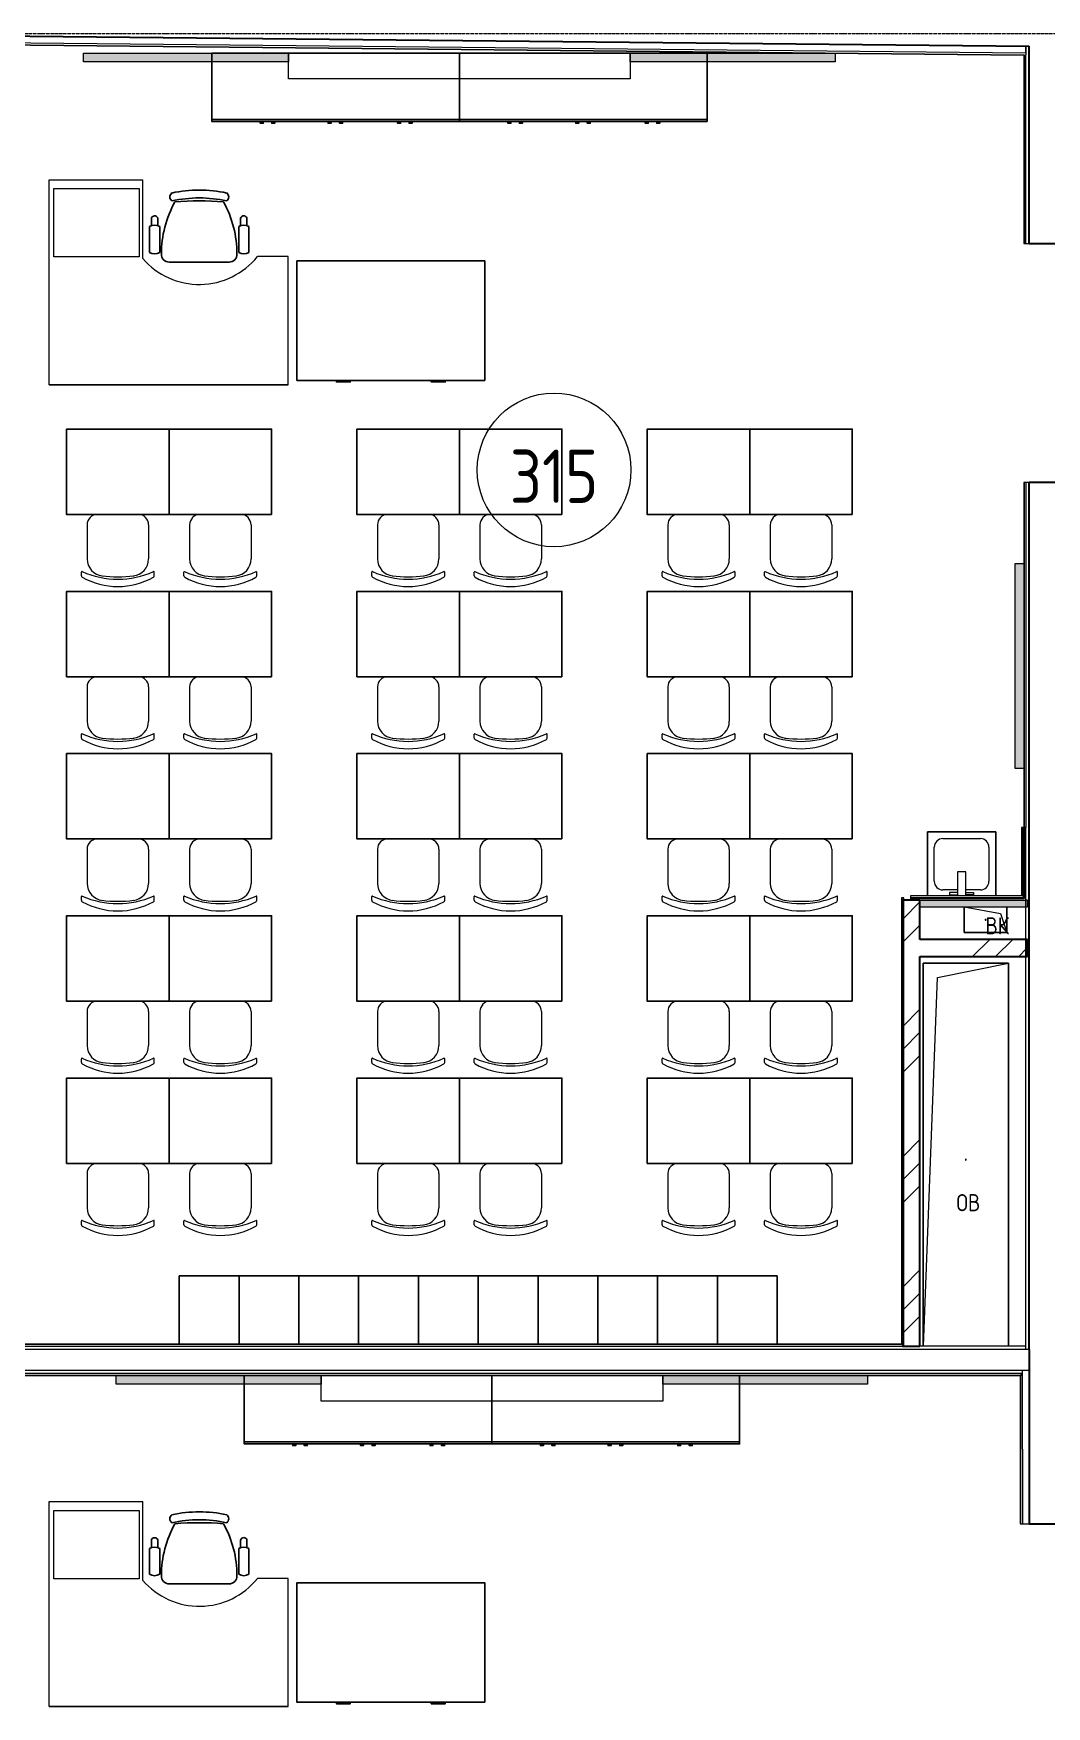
# Model space of a CAD drawing. Header units: millimetres. Extents: x -42533 to 645315, y 3457 to 82611.
# Drawn here: x 274457 to 280388, y 53223 to 63020 of the extents above; entities that cross this region are included whole.
import ezdxf

# ---------------------------------------------------------------- set-up
doc = ezdxf.new("R2010")
doc.units = ezdxf.units.MM
doc.linetypes.add('ADSK_Линия сетки', pattern=[25, 20, -2.5, 0, -2.5])
for name, color, linetype, lineweight in [('Аннотация', 7, 'Continuous', 18), ('Обобщенные модели', 7, 'Continuous', 18), ('Оси', 253, 'Continuous', 9), ('Сантехника', 7, 'Continuous', 18), ('Стены внутренние', 7, 'Continuous', 18), ('Стены несущие', 7, 'Continuous', 30), ('Стены отделка', 7, 'Continuous', 30), ('Стены перегородки', 7, 'Continuous', 30), ('Стены штриховка', 7, 'Continuous', 9), ('ТХ', 5, 'Continuous', 0), ('ШТРИХОВКА', 252, 'Continuous', 15)]:
    doc.layers.add(name, color=color, linetype=linetype, lineweight=lineweight)
doc.layers.add('Линии', color=7, linetype='Continuous', lineweight=9, true_color=0x00a600)
doc.layers.add('ЭОМ_Лотки рабочие', color=5, linetype='Continuous')
doc.styles.add('GOST Common', font='GOST_Common.ttf', dxfattribs={"width": 0.9, "height": 350})
doc.styles.add('GOST Common_4', font='GOST_Common.ttf', dxfattribs={"width": 0.9, "height": 200})
pattern_1 = [(45, (507.34, 158.9), (-381.661, 381.661), []), (45, (642.3, 158.9), (0, 763.322), []), (45, (372.4, 158.9), (0, 763.322), [])]

# ---------------------------------------------------------------- blocks, each defined once
blk = doc.blocks.new('Стул ученич штабелир №5-7')
at = {"color": 0, "linetype": 'ByBlock', "lineweight": -2}
for p, q in [((-120.1, 0), (120.1, 0)), ((-120.1, 0), (120.1, 0)), ((-179.9, -60), (-179.9, -260.3)), ((-179.9, -60), (-179.9, -260.3)), ((180.1, -60), (180.1, -260.3)), ((180.1, -60), (180.1, -260.3)), ((-213.4, -359), (-213.4, -337.3)), ((-213.4, -359), (-213.4, -337.3)), ((213.6, -359), (213.6, -337.3)), ((213.6, -359), (213.6, -337.3))]:
    blk.add_line(p, q, dxfattribs=at)
for centre, radius, start, end in [((-119.9, -60), 60, 90, 180), ((-119.9, -60), 60, 90, 180), ((120.1, -60), 60, 0, 90), ((120.1, -60), 60, 0, 90), ((-79.9, -260.3), 100, 180, 264.25844), ((-79.9, -260.3), 100, 180, 264.25844), ((80.1, -260.3), 100, 275.74156, 0), ((80.1, -260.3), 100, 275.74156, 0), ((-210.4, -337.3), 3, 63.89783, 180), ((-210.4, -337.3), 3, 63.89783, 180), ((-203.4, -359), 10, 180, 238.06825), ((-203.4, -359), 10, 180, 238.06825), ((0.1, 142.3), 520.8, 246.31951, 293.68049), ((0.1, 142.3), 520.8, 246.31951, 293.68049), ((0.1, 9), 430.5, 240.99166, 299.00834), ((0.1, 9), 430.5, 240.99166, 299.00834), ((0.1, 435.5), 800.4, 263.24698, 276.75302), ((0.1, 435.5), 800.4, 263.24698, 276.75302), ((203.6, -359), 10, 301.93175, 0), ((203.6, -359), 10, 301.93175, 0), ((210.6, -337.3), 3, 0, 116.10217), ((210.6, -337.3), 3, 0, 116.10217)]:
    blk.add_arc(centre, radius, start, end, dxfattribs=at)
blk = doc.blocks.new('ТХ 3 этаж')
at = {"lineweight": 0}
h = blk.add_hatch(color=8, dxfattribs=at)
h.dxf.hatch_style = 1
h.paths.add_polyline_path([(2922.3, 36469.9), (2922.3, 36419.9), (1722.3, 36419.9), (1722.3, 36469.9)])
h = blk.add_hatch(color=8, dxfattribs=at)
h.dxf.hatch_style = 1
h.paths.add_polyline_path([(6122.3, 36469.9), (6122.3, 36419.9), (4922.3, 36419.9), (4922.3, 36469.9)])
h = blk.add_hatch(color=8, dxfattribs=at)
h.dxf.hatch_style = 1
h.paths.add_polyline_path([(7226.2, 32281.6), (7176.2, 32281.6), (7176.2, 33481.6), (7226.2, 33481.6)])
h = blk.add_hatch(color=8, dxfattribs=at)
h.dxf.hatch_style = 1
h.paths.add_polyline_path([(3112.5, 28725.7), (3112.5, 28675.7), (1912.5, 28675.7), (1912.5, 28725.7)])
h = blk.add_hatch(color=8, dxfattribs=at)
h.dxf.hatch_style = 1
h.paths.add_polyline_path([(6312.5, 28725.7), (6312.5, 28675.7), (5112.5, 28675.7), (5112.5, 28725.7)])
at = {"color": 8, "linetype": 'Continuous'}
for p, q in [((2472.3, 36082), (3922.3, 36082)), ((3922.3, 36082), (5372.3, 36082)), ((2119.2, 35505.6), (2119.2, 35460)), ((2155.9, 35505.5), (2155.9, 35459.8)), ((2641.6, 35505.5), (2641.6, 35459.8)), ((2678.4, 35505.6), (2678.3, 35460)), ((2107.2, 35454.2), (2107.2, 35303)), ((2167.4, 35454.2), (2167.4, 35303)), ((2630.1, 35454.2), (2630.1, 35303)), ((2690.4, 35454.2), (2690.4, 35303)), ((2223.7, 35246.7), (2573.8, 35246.7)), ((2662.5, 28337.7), (4112.5, 28337.7)), ((4112.5, 28337.7), (5562.5, 28337.7)), ((2119.2, 27764.9), (2119.2, 27719.3)), ((2155.9, 27764.8), (2155.9, 27719.1)), ((2641.6, 27764.8), (2641.6, 27719.1)), ((2678.4, 27764.9), (2678.3, 27719.3)), ((2107.2, 27713.5), (2107.2, 27562.3)), ((2167.4, 27713.5), (2167.4, 27562.3)), ((2630.1, 27713.5), (2630.1, 27562.3)), ((2690.4, 27713.5), (2690.4, 27562.3)), ((2223.7, 27506.1), (2573.8, 27506.1))]:
    blk.add_line(p, q, dxfattribs=at)
at = {"color": 8, "linetype": 'Continuous', "lineweight": 5}
for p, q in [((1520.5, 34528.3), (1520.5, 35728.3)), ((1520.5, 35728.3), (2068.4, 35728.3)), ((2068.4, 35267.4), (2068.4, 35728.3)), ((2920.5, 35278.3), (2739.6, 35278.3)), ((2920.5, 34528.3), (2920.5, 35278.3)), ((2920.5, 34528.3), (2920.5, 35278.3)), ((2920.5, 34528.3), (1520.5, 34528.3)), ((1520.5, 34528.3), (2920.5, 34528.3)), ((1520.5, 26787.7), (1520.5, 27987.7)), ((1520.5, 27987.7), (2068.4, 27987.7)), ((2068.4, 27526.7), (2068.4, 27987.7)), ((2920.5, 27537.7), (2739.6, 27537.7)), ((2920.5, 26787.7), (2920.5, 27537.7)), ((2920.5, 26787.7), (2920.5, 27537.7)), ((2920.5, 26787.7), (1520.5, 26787.7)), ((1520.5, 26787.7), (2920.5, 26787.7))]:
    blk.add_line(p, q, dxfattribs=at)
at = {"color": 8, "lineweight": 0}
for points in [[(2922.3, 36469.9), (2922.3, 36419.9), (1722.3, 36419.9), (1722.3, 36469.9), (2922.3, 36469.9)], [(6122.3, 36469.9), (6122.3, 36419.9), (4922.3, 36419.9), (4922.3, 36469.9), (6122.3, 36469.9)], [(7226.2, 32281.6), (7176.2, 32281.6), (7176.2, 33481.6), (7226.2, 33481.6), (7226.2, 32281.6)], [(3112.5, 28725.7), (3112.5, 28675.7), (1912.5, 28675.7), (1912.5, 28725.7), (3112.5, 28725.7)], [(6312.5, 28725.7), (6312.5, 28675.7), (5112.5, 28675.7), (5112.5, 28725.7), (6312.5, 28725.7)]]:
    blk.add_lwpolyline(points, dxfattribs=at)
at = {"color": 8, "linetype": 'Continuous'}
for points in [[(2472.3, 36469.9), (2472.3, 36069.9), (3922.3, 36069.9), (3922.3, 36469.9)], [(3922.3, 36469.9), (3922.3, 36069.9), (5372.3, 36069.9), (5372.3, 36469.9)], [(2773.7, 36069.9), (2756.3, 36069.9), (2756.3, 36059.7), (2773.7, 36059.7)], [(2841.4, 36069.9), (2824, 36069.9), (2824, 36059.7), (2841.4, 36059.7)], [(3170.6, 36069.9), (3153.2, 36069.9), (3153.2, 36059.7), (3170.6, 36059.7)], [(3238.2, 36069.9), (3220.9, 36069.9), (3220.9, 36059.7), (3238.2, 36059.7)], [(3577.6, 36069.9), (3560.2, 36069.9), (3560.2, 36059.7), (3577.6, 36059.7)], [(3645.3, 36069.9), (3627.9, 36069.9), (3627.9, 36059.7), (3645.3, 36059.7)], [(4223.7, 36069.9), (4206.3, 36069.9), (4206.3, 36059.7), (4223.7, 36059.7)], [(4291.4, 36069.9), (4274, 36069.9), (4274, 36059.7), (4291.4, 36059.7)], [(4620.6, 36069.9), (4603.2, 36069.9), (4603.2, 36059.7), (4620.6, 36059.7)], [(4688.2, 36069.9), (4670.9, 36069.9), (4670.9, 36059.7), (4688.2, 36059.7)], [(5027.6, 36069.9), (5010.2, 36069.9), (5010.2, 36059.7), (5027.6, 36059.7)], [(5095.3, 36069.9), (5077.9, 36069.9), (5077.9, 36059.7), (5095.3, 36059.7)], [(4070.5, 34553.3), (2970.5, 34553.3), (2970.5, 35253.3), (4070.5, 35253.3)], [(2662.5, 28725.7), (2662.5, 28325.7), (4112.5, 28325.7), (4112.5, 28725.7)], [(4112.5, 28725.7), (4112.5, 28325.7), (5562.5, 28325.7), (5562.5, 28725.7)], [(2963.8, 28325.7), (2946.4, 28325.7), (2946.4, 28315.4), (2963.8, 28315.4)], [(3031.5, 28325.7), (3014.1, 28325.7), (3014.1, 28315.4), (3031.5, 28315.4)], [(3360.7, 28325.7), (3343.3, 28325.7), (3343.3, 28315.4), (3360.7, 28315.4)], [(3428.4, 28325.7), (3411, 28325.7), (3411, 28315.4), (3428.4, 28315.4)], [(3767.7, 28325.7), (3750.3, 28325.7), (3750.3, 28315.4), (3767.7, 28315.4)], [(3835.4, 28325.7), (3818, 28325.7), (3818, 28315.4), (3835.4, 28315.4)], [(4413.8, 28325.7), (4396.4, 28325.7), (4396.4, 28315.4), (4413.8, 28315.4)], [(4481.5, 28325.7), (4464.1, 28325.7), (4464.1, 28315.4), (4481.5, 28315.4)], [(4810.7, 28325.7), (4793.3, 28325.7), (4793.3, 28315.4), (4810.7, 28315.4)], [(4878.4, 28325.7), (4861, 28325.7), (4861, 28315.4), (4878.4, 28315.4)], [(5217.7, 28325.7), (5200.3, 28325.7), (5200.3, 28315.4), (5217.7, 28315.4)], [(5285.4, 28325.7), (5268, 28325.7), (5268, 28315.4), (5285.4, 28315.4)], [(4070.5, 26812.7), (2970.5, 26812.7), (2970.5, 27512.7), (4070.5, 27512.7)]]:
    blk.add_lwpolyline(points, close=True, dxfattribs=at)
at = {"color": 8, "linetype": 'Continuous', "lineweight": 5}
for points in [[(4922.3, 36319.9), (2922.3, 36319.9), (2922.3, 36469.9), (4922.3, 36469.9)], [(1546.9, 35677.1), (2046.9, 35677.1), (2046.9, 35277.1), (1546.9, 35277.1)], [(5112.5, 28575.7), (3112.5, 28575.7), (3112.5, 28725.7), (5112.5, 28725.7)], [(1546.9, 27936.4), (2046.9, 27936.4), (2046.9, 27536.4), (1546.9, 27536.4)]]:
    blk.add_lwpolyline(points, close=True, dxfattribs=at)
at = {"color": 8, "linetype": 'Continuous'}
for points in [[(3283.7, 34553.3), (3283.7, 34544.3), (3201.9, 34544.3), (3201.9, 34553.3)], [(3757.2, 34553.3), (3757.2, 34544.3), (3839, 34544.3), (3839, 34553.3)], [(3283.7, 26812.7), (3283.7, 26803.7), (3201.9, 26803.7), (3201.9, 26812.7)], [(3757.2, 26812.7), (3757.2, 26803.7), (3839, 26803.7), (3839, 26812.7)]]:
    blk.add_lwpolyline(points, dxfattribs=at)
at = {"color": 8}
for points in [[(2222.5, 33768.3), (1622.5, 33768.3), (1622.5, 34268.3), (2222.5, 34268.3)], [(2822.5, 33768.3), (2222.5, 33768.3), (2222.5, 34268.3), (2822.5, 34268.3)], [(3922.5, 33768.3), (3322.5, 33768.3), (3322.5, 34268.3), (3922.5, 34268.3)], [(4522.5, 33768.3), (3922.5, 33768.3), (3922.5, 34268.3), (4522.5, 34268.3)], [(5622.5, 33768.3), (5022.5, 33768.3), (5022.5, 34268.3), (5622.5, 34268.3)], [(6222.5, 33768.3), (5622.5, 33768.3), (5622.5, 34268.3), (6222.5, 34268.3)], [(2222.5, 32818.3), (1622.5, 32818.3), (1622.5, 33318.3), (2222.5, 33318.3)], [(2822.5, 32818.3), (2222.5, 32818.3), (2222.5, 33318.3), (2822.5, 33318.3)], [(3922.5, 32818.3), (3322.5, 32818.3), (3322.5, 33318.3), (3922.5, 33318.3)], [(4522.5, 32818.3), (3922.5, 32818.3), (3922.5, 33318.3), (4522.5, 33318.3)], [(5622.5, 32818.3), (5022.5, 32818.3), (5022.5, 33318.3), (5622.5, 33318.3)], [(6222.5, 32818.3), (5622.5, 32818.3), (5622.5, 33318.3), (6222.5, 33318.3)], [(2222.5, 31868.3), (1622.5, 31868.3), (1622.5, 32368.3), (2222.5, 32368.3)], [(2822.5, 31868.3), (2222.5, 31868.3), (2222.5, 32368.3), (2822.5, 32368.3)], [(3922.5, 31868.3), (3322.5, 31868.3), (3322.5, 32368.3), (3922.5, 32368.3)], [(4522.5, 31868.3), (3922.5, 31868.3), (3922.5, 32368.3), (4522.5, 32368.3)], [(5622.5, 31868.3), (5022.5, 31868.3), (5022.5, 32368.3), (5622.5, 32368.3)], [(6222.5, 31868.3), (5622.5, 31868.3), (5622.5, 32368.3), (6222.5, 32368.3)], [(2222.5, 30918.3), (1622.5, 30918.3), (1622.5, 31418.3), (2222.5, 31418.3)], [(2822.5, 30918.3), (2222.5, 30918.3), (2222.5, 31418.3), (2822.5, 31418.3)], [(3922.5, 30918.3), (3322.5, 30918.3), (3322.5, 31418.3), (3922.5, 31418.3)], [(4522.5, 30918.3), (3922.5, 30918.3), (3922.5, 31418.3), (4522.5, 31418.3)], [(5622.5, 30918.3), (5022.5, 30918.3), (5022.5, 31418.3), (5622.5, 31418.3)], [(6222.5, 30918.3), (5622.5, 30918.3), (5622.5, 31418.3), (6222.5, 31418.3)], [(2222.5, 29968.3), (1622.5, 29968.3), (1622.5, 30468.3), (2222.5, 30468.3)], [(2822.5, 29968.3), (2222.5, 29968.3), (2222.5, 30468.3), (2822.5, 30468.3)], [(3922.5, 29968.3), (3322.5, 29968.3), (3322.5, 30468.3), (3922.5, 30468.3)], [(4522.5, 29968.3), (3922.5, 29968.3), (3922.5, 30468.3), (4522.5, 30468.3)], [(5622.5, 29968.3), (5022.5, 29968.3), (5022.5, 30468.3), (5622.5, 30468.3)], [(6222.5, 29968.3), (5622.5, 29968.3), (5622.5, 30468.3), (6222.5, 30468.3)]]:
    blk.add_lwpolyline(points, close=True, dxfattribs=at)
for points in [[(2632.5, 29309.7), (2282.5, 29309.7), (2282.5, 28909.7), (2632.5, 28909.7), (2632.5, 29309.7)], [(2982.5, 29309.7), (2632.5, 29309.7), (2632.5, 28909.7), (2982.5, 28909.7), (2982.5, 29309.7)], [(3332.5, 29309.7), (2982.5, 29309.7), (2982.5, 28909.7), (3332.5, 28909.7), (3332.5, 29309.7)], [(3682.5, 29309.7), (3332.5, 29309.7), (3332.5, 28909.7), (3682.5, 28909.7), (3682.5, 29309.7)], [(4032.5, 29309.7), (3682.5, 29309.7), (3682.5, 28909.7), (4032.5, 28909.7), (4032.5, 29309.7)], [(4382.5, 29309.7), (4032.5, 29309.7), (4032.5, 28909.7), (4382.5, 28909.7), (4382.5, 29309.7)], [(4732.5, 29309.7), (4382.5, 29309.7), (4382.5, 28909.7), (4732.5, 28909.7), (4732.5, 29309.7)], [(5082.5, 29309.7), (4732.5, 29309.7), (4732.5, 28909.7), (5082.5, 28909.7), (5082.5, 29309.7)], [(5432.5, 29309.7), (5082.5, 29309.7), (5082.5, 28909.7), (5432.5, 28909.7), (5432.5, 29309.7)], [(5782.5, 29309.7), (5432.5, 29309.7), (5432.5, 28909.7), (5782.5, 28909.7), (5782.5, 29309.7)]]:
    blk.add_lwpolyline(points, dxfattribs=at)
at = {"color": 8, "linetype": 'Continuous'}
for centre, radius, start, end in [((2399.5, 34921), 747.5, 77.60199, 102.39777), ((2802.2, 35295.2), 624.5, 150.90677, 180.12147), ((2254.8, 35627.9), 28.1, 124.29147, 235.70827), ((2399.5, 34874.6), 747.5, 77.60199, 102.39777), ((2399.5, 33842.7), 1761.9, 85.39382, 94.65462), ((1995.4, 35295.2), 624.5, 359.87797, 29.10589), ((2544.1, 35627.9), 28.1, 304.29007, 55.70964), ((2137.6, 35497), 20.2, 24.89545, 155.33537), ((2660, 35497.1), 20.2, 24.89545, 155.33537), ((2137.3, 35404.2), 58.4, 58.95098, 121.04877), ((2660.3, 35404.2), 58.4, 58.95101, 121.04877), ((2137.3, 35353), 58.4, 238.95097, 301.04877), ((2223.1, 35292.2), 45.4, 177.81347, 270.74787), ((2574.4, 35292.2), 45.4, 269.25187, 2.18664), ((2660.3, 35353), 58.4, 238.95097, 301.04877), ((2399.5, 27180.4), 747.5, 77.60199, 102.39777), ((2802.2, 27554.5), 624.5, 150.90677, 180.12147), ((2254.8, 27887.2), 28.1, 124.29147, 235.70827), ((2399.5, 27133.9), 747.5, 77.60199, 102.39777), ((2399.5, 26102.1), 1761.9, 85.39382, 94.65462), ((1995.4, 27554.5), 624.5, 359.87797, 29.10589), ((2544.1, 27887.2), 28.1, 304.29007, 55.70964), ((2137.6, 27756.3), 20.2, 24.89545, 155.33537), ((2660, 27756.4), 20.2, 24.89545, 155.33537), ((2137.3, 27663.5), 58.4, 58.95098, 121.04877), ((2660.3, 27663.5), 58.4, 58.95101, 121.04877), ((2137.3, 27612.4), 58.4, 238.95097, 301.04877), ((2223.1, 27551.5), 45.4, 177.81347, 270.74787), ((2574.4, 27551.5), 45.4, 269.25187, 2.18664), ((2660.3, 27612.4), 58.4, 238.95097, 301.04877)]:
    blk.add_arc(centre, radius, start, end, dxfattribs=at)
at = {"color": 8, "linetype": 'Continuous', "lineweight": 5}
for centre in [(2399.4, 35552.7), (2399.4, 27812)]:
    blk.add_arc(centre, 437, 220.76329, 321.11011, dxfattribs=at)
at = {"layer": 'ТХ', "color": 8, "lineweight": 0}
for p in [(1922.5, 33768.3), (2522.5, 33768.3), (3622.5, 33768.3), (4222.5, 33768.3), (5322.5, 33768.3), (5922.5, 33768.3), (1922.5, 32818.3), (2522.5, 32818.3), (3622.5, 32818.3), (4222.5, 32818.3), (5322.5, 32818.3), (5922.5, 32818.3), (1922.5, 31868.3), (2522.5, 31868.3), (3622.5, 31868.3), (4222.5, 31868.3), (5322.5, 31868.3), (5922.5, 31868.3), (1922.5, 30918.3), (2522.5, 30918.3), (3622.5, 30918.3), (4222.5, 30918.3), (5322.5, 30918.3), (5922.5, 30918.3), (1922.5, 29968.3), (2522.5, 29968.3), (3622.5, 29968.3), (4222.5, 29968.3), (5322.5, 29968.3), (5922.5, 29968.3)]:
    blk.add_blockref('Стул ученич штабелир №5-7', p, dxfattribs=at)
blk = doc.blocks.new('План 3 этажа')
at = {"layer": 'Стены внутренние', "lineweight": 9}
h = blk.add_hatch(dxfattribs=at)
h.set_pattern_fill('FP_1', color=8, style=0, pattern_type=2)
h.set_pattern_definition(pattern_1)
h.paths.add_polyline_path([(-493.255, 29016.209), (-393.255, 29016.209), (-393.255, 31628.699), (-487.255, 31628.699), (-487.255, 31577.299), (-493.255, 31588.699), (-493.255, 29245.136)])
at = {"layer": 'Стены внутренние'}
blk.add_hatch(color=8, dxfattribs=at).paths.add_polyline_path([(227.343, 31588.699), (227.343, 31628.699), (-393.255, 31628.699), (-393.255, 31588.699), (117.343, 31588.699)])
at = {"layer": 'Стены внутренние', "lineweight": 9}
h = blk.add_hatch(dxfattribs=at)
h.set_pattern_fill('FP_1', color=8, style=0, pattern_type=2)
h.set_pattern_definition(pattern_1)
h.paths.add_polyline_path([(232.281, 31298.699), (231.627, 31398.699), (-393.255, 31398.699), (-393.255, 31298.699), (227.343, 31298.699)])
at = {"layer": 'Линии', "color": 8}
blk.add_circle((-2534.243, 34147.827), 450, dxfattribs=at)
at = {"layer": 'Обобщенные модели', "color": 8}
for p, q in [((-132.657, 31438.699), (-132.657, 31588.699)), ((-132.657, 31588.699), (79.843, 31551.199)), ((-132.657, 31588.699), (-132.657, 31438.699)), ((79.843, 31551.199), (117.343, 31438.699)), ((117.343, 31588.699), (117.343, 31438.699)), ((117.343, 31438.699), (117.343, 31588.699)), ((117.343, 31438.699), (-132.657, 31438.699)), ((-132.657, 31438.699), (117.343, 31438.699)), ((-373.092, 29016.209), (-373.092, 31258.699)), ((-373.092, 31258.699), (126.908, 31258.699)), ((126.908, 31258.699), (-373.092, 31258.699)), ((-373.092, 31258.699), (-373.092, 29016.209)), ((-289.759, 31175.365), (126.908, 31258.699)), ((126.908, 31258.699), (126.908, 29016.209)), ((126.908, 29016.209), (126.908, 31258.699)), ((-370.93, 29016.209), (-289.759, 31175.365))]:
    blk.add_line(p, q, dxfattribs=at)
for centre, start, end in [((-7.657, 31513.699), 90, 270), ((-7.657, 31513.699), 105, 180), ((-7.657, 31513.699), 210, 270), ((-7.657, 31513.699), 270, 90), ((-7.657, 31513.699), 330, 75), ((-123.092, 30108.699), 0, 180), ((-123.092, 30108.699), 180, 0), ((-123.092, 30108.699), 60, 165), ((-123.092, 30108.699), 195, 270), ((-123.092, 30108.699), 300, 0)]:
    blk.add_arc(centre, 2.5, start, end, dxfattribs=at)
at = {"layer": 'Оси', "color": 8, "linetype": 'ADSK_Линия сетки'}
blk.add_line((-10051.774, 36703.902), (56512.196, 36703.902), dxfattribs=at)
at = {"layer": 'Сантехника', "color": 8}
for p, q in [((-348.255, 32028.699), (-348.255, 31653.699)), ((51.745, 32028.699), (-348.255, 32028.699)), ((-348.255, 32028.699), (51.745, 32028.699)), ((-348.255, 31653.699), (-348.255, 32028.699)), ((-258.254, 31988.699), (-38.255, 31988.699)), ((51.745, 31653.699), (51.745, 32028.699)), ((51.745, 32028.699), (51.745, 31653.699)), ((-308.254, 31738.698), (-308.254, 31938.699)), ((11.745, 31938.699), (11.745, 31738.698)), ((-173.255, 31793.711), (-173.255, 31653.699)), ((-123.255, 31793.711), (-173.255, 31793.711)), ((-123.255, 31653.699), (-123.255, 31793.711)), ((-173.255, 31688.698), (-258.254, 31688.698)), ((-218.255, 31673.699), (-218.255, 31658.699)), ((-173.255, 31673.699), (-218.255, 31673.699)), ((-218.255, 31658.699), (-173.255, 31658.699)), ((-38.255, 31688.698), (-123.255, 31688.698)), ((-123.255, 31673.699), (-78.255, 31673.699)), ((-78.255, 31658.699), (-123.255, 31658.699)), ((-78.255, 31673.699), (-78.255, 31658.699))]:
    blk.add_line(p, q, dxfattribs=at)
for centre, start, end in [((-258.254, 31938.699), 90, 180), ((-38.255, 31938.699), 0, 90), ((-258.254, 31738.698), 180, 270), ((-38.255, 31738.698), 270, 0)]:
    blk.add_arc(centre, 50, start, end, dxfattribs=at)
at = {"layer": 'Стены несущие', "color": 8}
for p, q in [((-5910.445, 36690.511), (247.343, 36629.154)), ((247.343, 35473.902), (247.343, 36629.154)), ((247.343, 35473.902), (557.343, 35473.902)), ((557.343, 34073.902), (247.343, 34073.902)), ((247.343, 28996.209), (247.343, 34073.902)), ((-493.255, 31628.699), (-493.255, 29016.209)), ((-393.255, 31628.699), (-493.255, 31628.699)), ((-393.255, 31398.699), (-393.255, 31628.699)), ((236.745, 31398.699), (-393.255, 31398.699)), ((236.745, 31298.699), (236.745, 31398.699)), ((-393.255, 31298.699), (236.745, 31298.699)), ((-393.255, 29016.209), (-393.255, 31298.699)), ((-493.255, 29016.209), (-393.255, 29016.209)), ((247.343, 28996.209), (247.343, 27975.902)), ((247.343, 27975.902), (557.343, 27975.902))]:
    blk.add_line(p, q, dxfattribs=at)
at = {"layer": 'Стены отделка', "color": 8, "lineweight": 9}
for p, q in [((227.343, 36589.351), (-5909.277, 36650.498)), ((-5878.445, 36638.19), (215.343, 36577.47)), ((215.343, 36577.47), (215.343, 35473.902)), ((226.94, 36589.355), (227.339, 36629.353)), ((247.343, 36629.752), (227.343, 36629.752)), ((227.343, 36629.752), (227.343, 36579.351)), ((247.343, 36629.154), (247.343, 36629.752)), ((215.343, 35473.902), (247.343, 35473.902)), ((227.343, 35473.902), (227.343, 35498.902)), ((247.343, 35473.902), (247.343, 35473.902)), ((247.343, 34073.902), (215.343, 34073.902)), ((215.343, 34073.902), (215.343, 32053.699)), ((202.343, 32053.699), (202.343, 31653.699)), ((227.343, 32053.699), (202.343, 32053.699)), ((227.343, 31628.699), (227.343, 32053.699)), ((202.343, 31653.699), (-447.657, 31653.699)), ((-447.657, 31653.699), (-447.657, 31628.699)), ((-487.255, 31641.199), (-499.255, 31641.199)), ((-499.255, 31641.199), (-499.255, 29028.209)), ((-487.255, 29016.209), (-487.255, 31641.199)), ((-393.255, 31628.699), (227.343, 31628.699)), ((-393.255, 31588.699), (237.343, 31588.699)), ((227.343, 28996.209), (227.343, 31628.699)), ((237.343, 31628.699), (227.343, 31628.699)), ((237.343, 31588.699), (237.343, 31628.699)), ((-5890.445, 29016.209), (-493.255, 29016.209)), ((-499.255, 29028.209), (-5878.445, 29028.209)), ((227.343, 29016.209), (-393.255, 29016.209)), ((207.343, 28856.209), (-5890.445, 28856.209)), ((-5878.445, 28844.209), (195.343, 28844.209)), ((195.343, 28844.209), (195.343, 27975.902)), ((201.343, 28844.209), (201.343, 28856.209)), ((207.343, 28844.209), (201.343, 28844.209)), ((207.343, 28413.55), (207.343, 28876.209)), ((195.343, 27975.902), (247.343, 27975.902))]:
    blk.add_line(p, q, dxfattribs=at)
at = {"layer": 'Стены перегородки', "color": 8, "lineweight": 18}
for p, q in [((247.343, 28996.209), (-5910.445, 28996.209)), ((-5910.445, 28876.209), (247.343, 28876.209))]:
    blk.add_line(p, q, dxfattribs=at)
at = {"layer": 'Стены штриховка', "color": 8}
for p, q in [((-5880.445, 36640.21), (217.343, 36579.45)), ((217.343, 36579.45), (217.343, 35473.902)), ((227.343, 35498.902), (227.343, 36579.351)), ((217.343, 34073.902), (217.343, 31638.699)), ((227.343, 34073.902), (227.343, 32053.699)), ((211.343, 31644.699), (211.343, 32053.699)), ((-497.255, 31641.199), (-497.255, 29026.209)), ((-447.657, 31644.699), (211.343, 31644.699)), ((-447.657, 31638.699), (217.343, 31638.699)), ((-497.255, 29026.209), (-5880.445, 29026.209)), ((-5880.445, 28846.209), (201.343, 28846.209)), ((197.343, 28844.209), (197.343, 27975.902)), ((201.343, 28844.209), (197.343, 28844.209)), ((207.343, 28413.55), (207.343, 27975.902))]:
    blk.add_line(p, q, dxfattribs=at)
at = {"layer": 'ЭОМ_Лотки рабочие'}
blk.add_blockref('ТХ 3 этаж', (-7010.895, 118.542), dxfattribs=at)
at = {"layer": 'Аннотация', "color": 8, "lineweight": 9, "line_spacing_factor": 1.022766}
for s, insert, char_height, width, attachment_point, style in [('315', (-2534.243, 34110.879), 312.5, 305.50542, 5, 'GOST Common'), ('\\pxt3.6,7.2,10.8,14.4,18,21.6,25.2,28.8,32.4,36,39.6,43.2,46.8,50.4,54,57.6,61.2,64.8,68.4,72,75.6,79.2,82.8,86.4,90,93.6,97.2,100.8,104.4,108,111.6,115.2;{ВК}', (-8.802, 31528.492), 100, 156.348, 1, 'GOST Common_4'), ('\\pxt3.6,7.2,10.8,14.4,18,21.6,25.2,28.8,32.4,36,39.6,43.2,46.8,50.4,54,57.6,61.2,64.8,68.4,72,75.6,79.2,82.8,86.4,90,93.6,97.2,100.8,104.4,108,111.6,115.2;{ОВ}', (-178.417, 29906.855), 100, 156.348, 1, 'GOST Common_4')]:
    blk.add_mtext(s, dxfattribs=dict(at, insert=insert, char_height=char_height, width=width, attachment_point=attachment_point, style=style))

msp = doc.modelspace()

# ---------------------------------------------------------------- block references
at = {"layer": 'ШТРИХОВКА'}
msp.add_blockref('План 3 этажа', (280039.2, 26316.4), dxfattribs=at)

doc.saveas('drawing.dxf')
